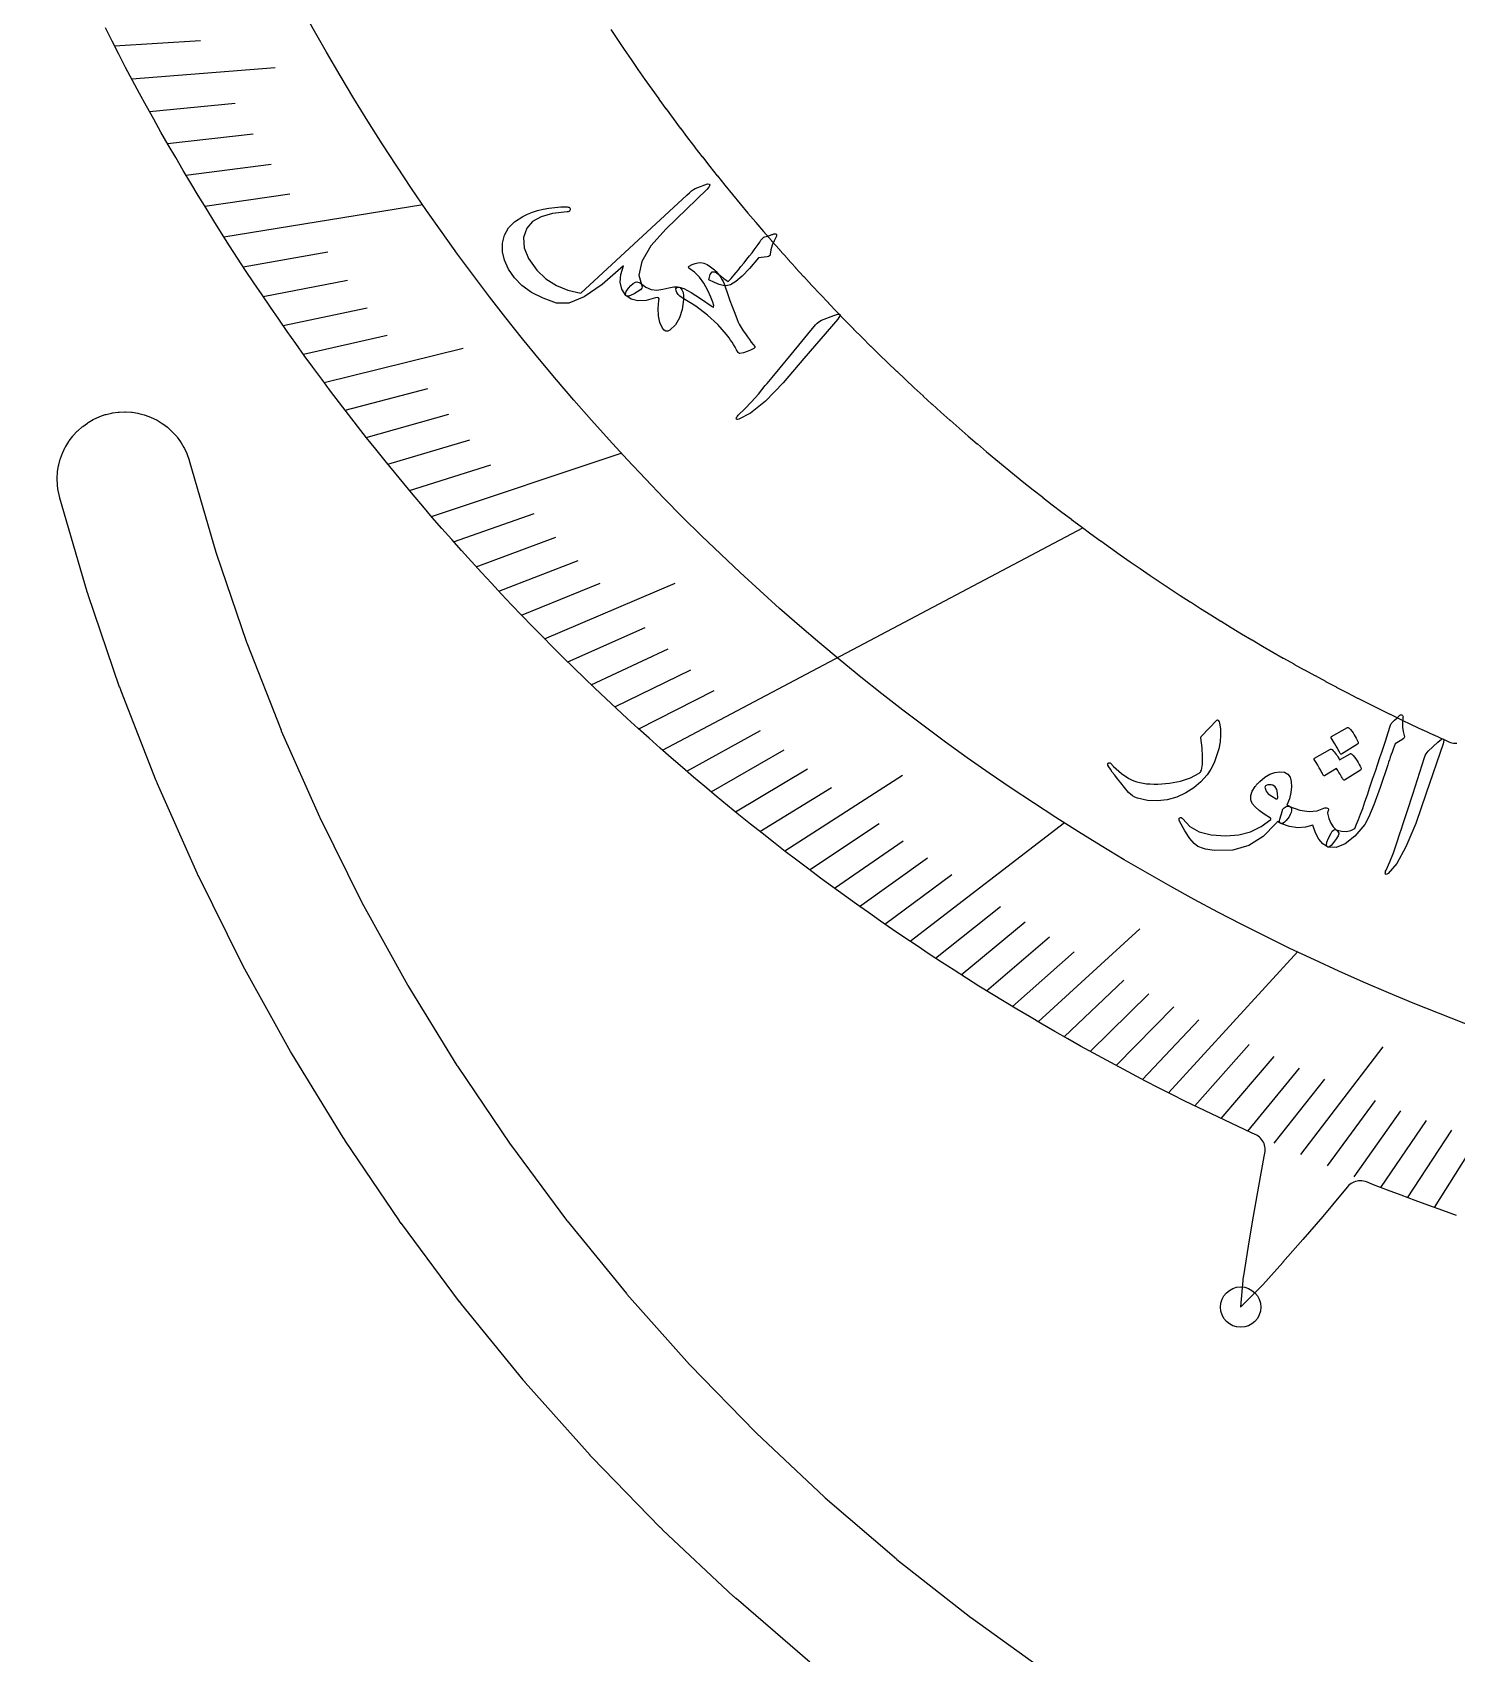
# Model space of a CAD drawing. Header units: millimetres. Extents: x -50 to 50, y -50 to 50.
# Drawn here: x -32.95 to -11.81, y -25.89 to -1.83 of the extents above; entities that cross this region are included whole.
import ezdxf

# ---------------------------------------------------------------- set-up
doc = ezdxf.new("R2010")
doc.units = ezdxf.units.MM
for name, color, linetype in [('CUT_INNER', 6, 'Continuous'), ('ENGRAVE', 7, 'Continuous'), ('ENGRAVE_FINE', 8, 'Continuous'), ('TEXT', 5, 'Continuous')]:
    doc.layers.add(name, color=color, linetype=linetype)

msp = doc.modelspace()

# ---------------------------------------------------------------- linework, layer by layer
at = {"layer": 'CUT_INNER'}
for points in [[(-11.812, -19.3908), (-12.0183, -19.3177), (-12.2242, -19.2433), (-12.4296, -19.1677), (-12.6346, -19.0908), (-12.8391, -19.0126), (-13.0431, -18.9332), (-13.1471, -18.892), (-13.17, -18.8842), (-13.1935, -18.8786), (-13.2175, -18.8754), (-13.2417, -18.8744), (-13.2658, -18.8758), (-13.2897, -18.8796), (-13.3132, -18.8856), (-13.3359, -18.8939), (-13.3577, -18.9043), (-13.3785, -18.9168), (-13.3979, -18.9312), (-13.4158, -18.9475), (-13.4321, -18.9654), (-13.51, -19.0598), (-13.5109, -19.0609), (-13.7995, -19.403), (-14.0929, -19.7449), (-14.3893, -20.0854), (-14.3902, -20.0864), (-14.688, -20.4213), (-14.6932, -20.4268), (-15.0128, -20.7455), (-15.017, -20.7493), (-15.0167, -20.7441), (-14.9731, -20.2944), (-14.9721, -20.2869), (-14.9021, -19.8442), (-14.9019, -19.8429), (-14.827, -19.3995), (-14.7489, -18.9561), (-14.6673, -18.5139), (-14.667, -18.5126), (-14.6575, -18.4642), (-14.654, -18.4406), (-14.6528, -18.4167), (-14.6539, -18.3929), (-14.6572, -18.3692), (-14.6628, -18.346), (-14.6706, -18.3234), (-14.6805, -18.3017), (-14.6924, -18.281), (-14.7063, -18.2615), (-14.7219, -18.2434), (-14.7392, -18.227), (-14.758, -18.2122), (-14.7782, -18.1993), (-14.7994, -18.1884), (-14.856, -18.1627), (-15.0548, -18.0709), (-15.253, -17.9779), (-15.4506, -17.8837), (-15.6476, -17.7883), (-15.844, -17.6917), (-16.0399, -17.5939), (-16.2351, -17.4949), (-16.4297, -17.3947), (-16.6237, -17.2933), (-16.8171, -17.1907), (-17.0098, -17.0869), (-17.2019, -16.9819), (-17.3934, -16.8758), (-17.5842, -16.7685), (-17.7743, -16.66), (-17.9638, -16.5504), (-18.1526, -16.4395), (-18.3407, -16.3276), (-18.5281, -16.2145), (-18.7149, -16.1002), (-18.9009, -15.9848), (-19.0862, -15.8683), (-19.2708, -15.7506), (-19.4546, -15.6318), (-19.6378, -15.5118), (-19.8202, -15.3908), (-20.0018, -15.2686), (-20.1827, -15.1453), (-20.3628, -15.0209), (-20.5422, -14.8954), (-20.7208, -14.7689), (-20.8986, -14.6412), (-21.0756, -14.5124), (-21.2518, -14.3825), (-21.4273, -14.2516), (-21.6019, -14.1196), (-21.7757, -13.9865), (-21.9487, -13.8524), (-22.1209, -13.7172), (-22.2922, -13.5809), (-22.4627, -13.4436), (-22.6323, -13.3052), (-22.8011, -13.1658), (-22.9691, -13.0254), (-23.1361, -12.884), (-23.3023, -12.7415), (-23.4676, -12.598), (-23.6321, -12.4535), (-23.7956, -12.308), (-23.9583, -12.1615), (-24.12, -12.014), (-24.2809, -11.8655), (-24.4408, -11.716), (-24.5998, -11.5656), (-24.7579, -11.4141), (-24.9151, -11.2617), (-25.0713, -11.1084), (-25.2265, -10.9541), (-25.3809, -10.7988), (-25.5342, -10.6426), (-25.6866, -10.4855), (-25.8381, -10.3274), (-25.9885, -10.1684), (-26.138, -10.0085), (-26.2865, -9.8476), (-26.434, -9.6859), (-26.5805, -9.5232), (-26.726, -9.3597), (-26.8705, -9.1953), (-27.014, -9.0299), (-27.1565, -8.8638), (-27.298, -8.6967), (-27.4384, -8.5288), (-27.5778, -8.36), (-27.7162, -8.1903), (-27.8535, -8.0198), (-27.9897, -7.8485), (-28.1249, -7.6764), (-28.2591, -7.5034), (-28.3922, -7.3296), (-28.5242, -7.155), (-28.6552, -6.9795), (-28.785, -6.8033), (-28.9138, -6.6263), (-29.0415, -6.4485), (-29.1681, -6.2699), (-29.2936, -6.0905), (-29.418, -5.9104), (-29.5413, -5.7295), (-29.6635, -5.5479), (-29.7845, -5.3655), (-29.9045, -5.1824), (-30.0233, -4.9985), (-30.141, -4.8139), (-30.2575, -4.6286), (-30.3729, -4.4426), (-30.4872, -4.2559), (-30.6003, -4.0685), (-30.7123, -3.8804), (-30.8231, -3.6916), (-30.9328, -3.5021), (-31.0413, -3.312), (-31.1486, -3.1212), (-31.2547, -2.9298), (-31.3597, -2.7377), (-31.4635, -2.5449), (-31.5661, -2.3515), (-31.6675, -2.1575), (-31.7677, -1.9629), (-31.8667, -1.7677)], [(-24.3634, -1.7911), (-24.2652, -1.939), (-24.2643, -1.9403), (-24.1652, -2.0876), (-24.1644, -2.0889), (-24.0644, -2.2356), (-24.0635, -2.2368), (-23.9626, -2.3829), (-23.9618, -2.3842), (-23.86, -2.5296), (-23.8591, -2.5309), (-23.7564, -2.6757), (-23.7556, -2.677), (-23.652, -2.8212), (-23.6511, -2.8224), (-23.5467, -2.966), (-23.5458, -2.9672), (-23.4404, -3.1101), (-23.4395, -3.1114), (-23.3333, -3.2536), (-23.3324, -3.2549), (-23.2253, -3.3965), (-23.2244, -3.3977), (-23.1165, -3.5386), (-23.1156, -3.5399), (-23.0068, -3.6801), (-23.0058, -3.6814), (-22.8962, -3.821), (-22.8952, -3.8222), (-22.7847, -3.9611), (-22.7838, -3.9623), (-22.6724, -4.1006), (-22.6714, -4.1018), (-22.5592, -4.2394), (-22.5583, -4.2405), (-22.4452, -4.3774), (-22.4442, -4.3786), (-22.3303, -4.5148), (-22.3294, -4.516), (-22.2146, -4.6515), (-22.2136, -4.6526), (-22.0981, -4.7874), (-22.0971, -4.7886), (-21.9807, -4.9226), (-21.9797, -4.9238), (-21.8625, -5.0572), (-21.8615, -5.0583), (-21.7435, -5.1909), (-21.7425, -5.1921), (-21.6237, -5.324), (-21.6226, -5.3251), (-21.503, -5.4563), (-21.502, -5.4574), (-21.3815, -5.5879), (-21.3805, -5.589), (-21.2593, -5.7187), (-21.2582, -5.7198), (-21.1362, -5.8488), (-21.1352, -5.8499), (-21.0123, -5.9781), (-21.0113, -5.9792), (-20.8877, -6.1066), (-20.8866, -6.1077), (-20.7622, -6.2344), (-20.7612, -6.2355), (-20.636, -6.3614), (-20.6349, -6.3625), (-20.509, -6.4876), (-20.5079, -6.4887), (-20.3812, -6.6131), (-20.3801, -6.6142), (-20.2527, -6.7377), (-20.2516, -6.7388), (-20.1234, -6.8616), (-20.1223, -6.8627), (-19.9933, -6.9847), (-19.9922, -6.9857), (-19.8625, -7.107), (-19.8614, -7.108), (-19.731, -7.2284), (-19.7298, -7.2295), (-19.5987, -7.3491), (-19.5975, -7.3501), (-19.4656, -7.469), (-19.4645, -7.47), (-19.3318, -7.588), (-19.3307, -7.589), (-19.1973, -7.7062), (-19.1962, -7.7072), (-19.0621, -7.8236), (-19.0609, -7.8246), (-18.9262, -7.9401), (-18.925, -7.9411), (-18.7895, -8.0558), (-18.7883, -8.0568), (-18.6521, -8.1707), (-18.651, -8.1717), (-18.5141, -8.2847), (-18.5129, -8.2857), (-18.3753, -8.3979), (-18.3741, -8.3989), (-18.2359, -8.5102), (-18.2347, -8.5112), (-18.0957, -8.6217), (-18.0945, -8.6226), (-17.9549, -8.7323), (-17.9537, -8.7332), (-17.8134, -8.842), (-17.8122, -8.843), (-17.6712, -8.9509), (-17.67, -8.9518), (-17.5284, -9.0589), (-17.5272, -9.0598), (-17.3849, -9.166), (-17.3837, -9.1669), (-17.2407, -9.2722), (-17.2395, -9.2731), (-17.0959, -9.3776), (-17.0947, -9.3785), (-16.9505, -9.482), (-16.9493, -9.4829), (-16.8044, -9.5856), (-16.8032, -9.5865), (-16.6577, -9.6882), (-16.6564, -9.6891), (-16.5104, -9.79), (-16.5091, -9.7909), (-16.3624, -9.8909), (-16.3611, -9.8917), (-16.2138, -9.9908), (-16.2126, -9.9916), (-16.0646, -10.0898), (-16.0634, -10.0907), (-15.9148, -10.1879), (-15.9136, -10.1888), (-15.7645, -10.2851), (-15.7632, -10.286), (-15.6135, -10.3814), (-15.6122, -10.3822), (-15.4619, -10.4767), (-15.4606, -10.4775), (-15.3097, -10.5711), (-15.3084, -10.5719), (-15.157, -10.6646), (-15.1557, -10.6654), (-15.0037, -10.7571), (-15.0024, -10.7579), (-14.8498, -10.8487), (-14.8485, -10.8495), (-14.6954, -10.9394), (-14.6941, -10.9401), (-14.5404, -11.0291), (-14.5391, -11.0298), (-14.3849, -11.1178), (-14.3836, -11.1186), (-14.2288, -11.2056), (-14.2275, -11.2063), (-14.0722, -11.2924), (-14.0709, -11.2932), (-13.9151, -11.3783), (-13.9137, -11.379), (-13.7574, -11.4632), (-13.7561, -11.4639), (-13.5993, -11.5471), (-13.5979, -11.5478), (-13.4406, -11.6301), (-13.4392, -11.6308), (-13.2814, -11.7121), (-13.28, -11.7128), (-13.1217, -11.7931), (-13.1203, -11.7938), (-12.9615, -11.8731), (-12.9601, -11.8738), (-12.8008, -11.9521), (-12.7994, -11.9528), (-12.6397, -12.0302), (-12.6383, -12.0308), (-12.478, -12.1072), (-12.4766, -12.1079), (-12.3159, -12.1833), (-12.3145, -12.1839), (-12.1533, -12.2584), (-12.152, -12.259), (-11.9903, -12.3324), (-11.9889, -12.3331), (-11.9269, -12.3608), (-11.9045, -12.3695), (-11.8813, -12.3761), (-11.8576, -12.3804), (-11.8336, -12.3824), (-11.8095, -12.3821)], [(-21.4088, -26.0201), (-22.5069, -25.0764), (-22.509, -25.0745), (-22.5399, -25.0467), (-22.5419, -25.0449), (-23.5971, -24.0533), (-23.5991, -24.0514), (-23.6288, -24.0223), (-23.6307, -24.0203), (-24.6408, -22.9829), (-24.6428, -22.9809), (-24.6711, -22.9505), (-24.6729, -22.9484), (-25.6361, -21.8673), (-25.6379, -21.8652), (-25.6648, -21.8335), (-25.6666, -21.8314), (-26.5808, -20.7086), (-26.5826, -20.7064), (-26.6081, -20.6736), (-26.6097, -20.6714), (-27.4733, -19.5091), (-27.4749, -19.5069), (-27.4989, -19.473), (-27.5005, -19.4707), (-28.3116, -18.2712), (-28.3131, -18.2689), (-28.3356, -18.234), (-28.3371, -18.2316), (-29.0942, -16.9974), (-29.0956, -16.995), (-29.1166, -16.9591), (-29.1179, -16.9567), (-29.8196, -15.6901), (-29.8209, -15.6877), (-29.8402, -15.6509), (-29.8415, -15.6484), (-30.4862, -14.3519), (-30.4874, -14.3494), (-30.5051, -14.3118), (-30.5062, -14.3093), (-31.0928, -12.9855), (-31.0939, -12.9829), (-31.1099, -12.9446), (-31.1109, -12.942), (-31.6382, -11.5935), (-31.6392, -11.5909), (-31.6535, -11.5518), (-31.6544, -11.5492), (-32.1213, -10.1786), (-32.1222, -10.176), (-32.1347, -10.1364), (-32.1355, -10.1337), (-32.5408, -8.7454), (-32.5423, -8.7395), (-32.563, -8.6531), (-32.5653, -8.641), (-32.577, -8.5561), (-32.578, -8.5438), (-32.5813, -8.4581), (-32.5812, -8.4459), (-32.5761, -8.3603), (-32.5748, -8.3481), (-32.5613, -8.2634), (-32.5588, -8.2514), (-32.5371, -8.1684), (-32.5334, -8.1567), (-32.5036, -8.0763), (-32.4988, -8.065), (-32.4613, -7.9879), (-32.4554, -7.9771), (-32.4106, -7.904), (-32.4037, -7.8939), (-32.3518, -7.8256), (-32.344, -7.8162), (-32.2857, -7.7532), (-32.277, -7.7447), (-32.2128, -7.6877), (-32.2032, -7.6801), (-32.1338, -7.6297), (-32.1236, -7.623), (-32.0495, -7.5797), (-32.0387, -7.574), (-31.9608, -7.5382), (-31.9494, -7.5336), (-31.8683, -7.5056), (-31.8566, -7.5021), (-31.7732, -7.4822), (-31.7611, -7.4799), (-31.6761, -7.4682), (-31.6639, -7.4671), (-31.5782, -7.4638), (-31.566, -7.464), (-31.4804, -7.4691), (-31.4682, -7.4704), (-31.3835, -7.4839), (-31.3715, -7.4864), (-31.2885, -7.5081), (-31.2768, -7.5118), (-31.1964, -7.5415), (-31.1851, -7.5463), (-31.108, -7.5838), (-31.0972, -7.5897), (-31.0241, -7.6346), (-31.014, -7.6415), (-30.9457, -7.6933), (-30.9363, -7.7012), (-30.8733, -7.7595), (-30.8647, -7.7682), (-30.8078, -7.8324), (-30.8001, -7.8419), (-30.7498, -7.9113), (-30.7431, -7.9216), (-30.6998, -7.9956), (-30.6941, -8.0065), (-30.6583, -8.0844), (-30.6537, -8.0958), (-30.6246, -8.1797), (-30.6228, -8.1856), (-30.2249, -9.5486), (-30.2216, -9.5592), (-29.7716, -10.88), (-29.7678, -10.8904), (-29.2597, -12.1899), (-29.2554, -12.2001), (-28.6902, -13.4758), (-28.6855, -13.4858), (-28.0642, -14.7352), (-28.059, -14.745), (-27.3829, -15.9655), (-27.3773, -15.9751), (-26.6478, -17.1645), (-26.6418, -17.1738), (-25.8602, -18.3296), (-25.8537, -18.3387), (-25.0216, -19.4587), (-25.0148, -19.4675), (-24.1338, -20.5495), (-24.1267, -20.5579), (-23.1986, -21.5998), (-23.191, -21.6079), (-22.2176, -22.6076), (-22.2097, -22.6153), (-21.1929, -23.5708), (-21.1846, -23.5783), (-20.1265, -24.4877), (-20.1179, -24.4948), (-19.0204, -25.3564), (-19.0116, -25.363), (-17.8769, -26.1751)]]:
    msp.add_lwpolyline(points, dxfattribs=at)
at = {"layer": 'ENGRAVE'}
for points in [[(-30.1083, -4.8655), (-27.1549, -4.3882)], [(-27.0267, -9.0153), (-24.2106, -8.0759)], [(-23.596, -12.4854), (-17.359, -9.1852)], [(-19.9235, -15.3215), (-17.6332, -13.5603)], [(-12.1415, -19.2734), (-8.5799, -13.6197)], [(-16.0868, -17.5703), (-14.1677, -15.4742)]]:
    msp.add_lwpolyline(points, dxfattribs=at)
for centre, radius in [((0, 14.2735), 32.9492), ((-15.0173, -20.75), 0.2997)]:
    msp.add_circle(centre, radius, dxfattribs=at)
at = {"layer": 'ENGRAVE_FINE'}
for points in [[(-31.7315, -2.0336), (-30.4552, -1.9518)], [(-31.4748, -2.5237), (-29.3456, -2.353)], [(-31.2123, -3.0066), (-29.9399, -2.884)], [(-30.9443, -3.4821), (-29.6744, -3.3392)], [(-30.6708, -3.9505), (-29.4038, -3.7873)], [(-30.3921, -4.4116), (-29.1284, -4.2282)], [(-29.8196, -5.3122), (-28.5638, -5.0885)], [(-29.5262, -5.7518), (-28.2748, -5.508)], [(-29.2282, -6.1843), (-27.9817, -5.9205)], [(-28.9258, -6.6097), (-27.6846, -6.326)], [(-28.6191, -7.028), (-26.5553, -6.5212)], [(-28.3083, -7.4393), (-27.0787, -7.1162)], [(-27.9936, -7.8437), (-26.7703, -7.5009)], [(-27.6749, -8.2411), (-26.4584, -7.8789)], [(-27.3526, -8.6316), (-26.1432, -8.25)], [(-26.6973, -9.3922), (-25.5033, -8.9721)], [(-26.3645, -9.7623), (-25.1788, -9.3232)], [(-26.0286, -10.1257), (-24.8514, -9.6678)], [(-25.6895, -10.4824), (-24.5213, -10.0057)], [(-25.3475, -10.8325), (-23.4123, -10.0055)], [(-25.0026, -11.1761), (-23.8533, -10.6623)], [(-24.6549, -11.5131), (-23.5156, -10.9811)], [(-24.3045, -11.8436), (-23.1756, -11.2935)], [(-23.9515, -12.1677), (-22.8333, -11.5996)], [(-23.2382, -12.7967), (-22.1424, -12.1933)], [(-22.878, -13.1018), (-21.7939, -12.4809)], [(-22.5156, -13.4006), (-21.4436, -12.7626)], [(-21.7845, -13.9797), (-20.0369, -12.8582)], [(-22.1511, -13.6932), (-21.0914, -13.0382)], [(-21.416, -14.2601), (-20.382, -13.5716)], [(-21.0455, -14.5344), (-20.0249, -13.8295)], [(-20.6732, -14.8027), (-19.6662, -14.0817)], [(-20.2992, -15.0651), (-19.3061, -14.3281)], [(-19.5461, -15.5721), (-18.5818, -14.8038)], [(-19.1672, -15.8168), (-18.2177, -15.0333)], [(-18.0217, -16.5165), (-16.5146, -15.1352)], [(-18.7868, -16.0558), (-17.8525, -15.2573)], [(-18.405, -16.289), (-17.486, -15.4757)], [(-17.6372, -16.7384), (-16.7499, -15.8963)], [(-17.2513, -16.9547), (-16.3803, -16.0986)], [(-16.8643, -17.1654), (-16.0097, -16.2955)], [(-16.4761, -17.3706), (-15.6382, -16.4872)], [(-15.6964, -17.7645), (-14.8927, -16.855)], [(-15.3049, -17.9533), (-14.5188, -17.0311)], [(-14.1249, -18.4877), (-12.9035, -16.889)], [(-14.9125, -18.1368), (-14.1441, -17.2022)], [(-14.5192, -18.3149), (-13.7687, -17.3682)], [(-13.7298, -18.6552), (-13.0159, -17.6852)], [(-13.3339, -18.8175), (-12.6386, -17.8363)], [(-12.9372, -18.9746), (-12.2607, -17.9825)], [(-12.5397, -19.1266), (-11.8823, -18.1238)]]:
    msp.add_lwpolyline(points, dxfattribs=at)
at = {"layer": 'TEXT'}
for points in [[(-23.5411, -4.747), (-23.7688, -5.0025), (-23.9043, -5.2318), (-23.9473, -5.4346), (-23.8977, -5.6104), (-23.9029, -5.6287), (-23.9247, -5.6515), (-23.9632, -5.6789), (-24.0184, -5.7109), (-24.0634, -5.7342), (-24.099, -5.7467), (-24.1253, -5.7482), (-24.1422, -5.7389), (-24.1996, -5.6447), (-24.2248, -5.5397), (-24.2177, -5.4242), (-24.1781, -5.2984), (-24.4909, -5.5736), (-24.7601, -5.758), (-24.9862, -5.8506), (-25.1692, -5.8509), (-25.3709, -5.7786), (-25.5424, -5.6916), (-25.6835, -5.5905), (-25.7939, -5.4757), (-25.8834, -5.345), (-25.9431, -5.2154), (-25.973, -5.0871), (-25.9734, -4.9606), (-25.9436, -4.8416), (-25.8834, -4.7358), (-25.7929, -4.6433), (-25.6725, -4.5638), (-25.602, -4.5298), (-25.528, -4.5004), (-25.4506, -4.4757), (-25.3699, -4.4556), (-25.2856, -4.4401), (-25.1976, -4.4295), (-25.1061, -4.4236), (-25.0109, -4.4224), (-24.9993, -4.4242), (-24.9891, -4.428), (-24.9803, -4.4338), (-24.9729, -4.4417), (-24.9685, -4.4496), (-24.9666, -4.4579), (-24.9674, -4.4667), (-24.9708, -4.476), (-24.977, -4.4844), (-24.9863, -4.4906), (-24.9987, -4.4947), (-25.0142, -4.4966), (-25.2293, -4.5202), (-25.4011, -4.5679), (-25.5293, -4.6406), (-25.6137, -4.7388), (-25.6612, -4.8792), (-25.6522, -5.0297), (-25.5864, -5.1899), (-25.4635, -5.3591), (-25.3278, -5.4879), (-25.1734, -5.5881), (-25.0006, -5.6592), (-24.81, -5.7011), (-23.2368, -4.2476), (-23.1989, -4.2132), (-23.1655, -4.1859), (-23.1365, -4.1655), (-23.1121, -4.152), (-22.9291, -4.079), (-22.903, -4.0859), (-22.8962, -4.1026), (-22.9087, -4.129), (-22.9406, -4.1652)], [(-22.0112, -4.8462), (-21.9973, -4.8416), (-21.9846, -4.8373), (-21.9731, -4.8334), (-21.963, -4.8299), (-21.9542, -4.8268), (-21.947, -4.8243), (-21.9413, -4.8225), (-21.9372, -4.8212), (-21.9288, -4.8203), (-21.9215, -4.8213), (-21.9151, -4.8241), (-21.9097, -4.8288), (-21.906, -4.8346), (-21.9044, -4.8409), (-21.905, -4.8476), (-21.9079, -4.8548), (-21.9429, -4.9239), (-21.9696, -4.9918), (-21.9879, -5.0585), (-21.9977, -5.124), (-22.0016, -5.1395), (-22.0104, -5.1512), (-22.024, -5.1592), (-22.0425, -5.1635), (-22.1723, -5.1776), (-22.3059, -5.3351), (-22.4136, -5.4499), (-22.5075, -5.5317), (-22.5875, -5.5804), (-22.6538, -5.5959), (-22.6981, -5.5904), (-22.7558, -5.5736), (-22.827, -5.5454), (-22.9116, -5.5055), (-22.8928, -5.4266), (-22.8614, -5.3869), (-22.8176, -5.3863), (-22.7614, -5.4246), (-22.7235, -5.4576), (-22.6876, -5.4856), (-22.6538, -5.5089), (-22.6221, -5.5273), (-22.6111, -5.5185), (-22.5966, -5.5045), (-22.5787, -5.4851), (-22.5574, -5.4605), (-22.5323, -5.4305), (-22.5032, -5.3953), (-22.4701, -5.3549), (-22.433, -5.3092), (-22.387, -5.2531), (-22.3442, -5.2001), (-22.3047, -5.1502), (-22.2684, -5.1035), (-22.2353, -5.0597), (-22.2055, -5.0184), (-22.1788, -4.9798), (-22.1554, -4.9437), (-22.1361, -4.9156), (-22.1191, -4.8944), (-22.1044, -4.8802), (-22.092, -4.8729), (-22.0778, -4.8692), (-22.0596, -4.8635), (-22.0374, -4.8559), (-22.0112, -4.8462)], [(-23.2015, -5.3013), (-23.1583, -5.2783), (-23.1154, -5.262), (-23.073, -5.2527), (-23.0309, -5.2501), (-22.9844, -5.2584), (-22.9352, -5.2789), (-22.8832, -5.3117), (-22.8284, -5.3566), (-22.801, -5.3831), (-22.776, -5.4108), (-22.7534, -5.4395), (-22.7331, -5.4692), (-22.715, -5.4998), (-22.6987, -5.531), (-22.6841, -5.5627), (-22.6714, -5.595), (-22.6325, -5.7089), (-22.597, -5.8104), (-22.565, -5.8996), (-22.5365, -5.9765), (-22.5117, -6.0412), (-22.4904, -6.0939), (-22.4728, -6.1345), (-22.4589, -6.1631), (-22.4286, -6.2139), (-22.3983, -6.2621), (-22.368, -6.3078), (-22.3379, -6.3509), (-22.3085, -6.3914), (-22.2805, -6.429), (-22.2541, -6.4638), (-22.2291, -6.4957), (-22.226, -6.5016), (-22.2274, -6.5079), (-22.2332, -6.5147), (-22.2434, -6.5219), (-22.2919, -6.5488), (-22.3421, -6.5704), (-22.3941, -6.5866), (-22.4479, -6.5974), (-22.4554, -6.5971), (-22.4623, -6.5947), (-22.4685, -6.59), (-22.474, -6.5832), (-22.4976, -6.5422), (-22.5207, -6.5032), (-22.5432, -6.4662), (-22.5652, -6.431), (-22.5867, -6.3981), (-22.6077, -6.3677), (-22.6283, -6.3398), (-22.6484, -6.3144), (-22.7769, -6.1686), (-22.9291, -6.0297), (-23.1051, -5.8973), (-23.3052, -5.7707), (-23.3389, -5.7478), (-23.365, -5.7227), (-23.3838, -5.6954), (-23.3951, -5.6658), (-23.3979, -5.6394), (-23.3915, -5.6215), (-23.3757, -5.6122), (-23.3506, -5.6114), (-23.2788, -5.6348), (-23.1735, -5.6914), (-23.0345, -5.7808), (-22.8614, -5.9022), (-22.8537, -5.9063), (-22.8475, -5.9086), (-22.8428, -5.9091), (-22.8396, -5.9079), (-22.8371, -5.8839), (-22.8507, -5.8348), (-22.8805, -5.7607), (-22.9261, -5.6615), (-22.9835, -5.5553), (-23.0493, -5.4647), (-23.1235, -5.3895), (-23.2063, -5.3297), (-23.214, -5.324), (-23.2157, -5.3174), (-23.2116, -5.3098), (-23.2015, -5.3013)], [(-23.3332, -5.6172), (-23.3088, -5.6519), (-23.2926, -5.6937), (-23.2847, -5.7427), (-23.2851, -5.7989), (-23.3049, -5.9454), (-23.3454, -6.07), (-23.407, -6.1726), (-23.49, -6.2531), (-23.5204, -6.2688), (-23.5481, -6.2689), (-23.5733, -6.2535), (-23.5958, -6.2226), (-23.6358, -6.1367), (-23.6582, -6.0397), (-23.663, -5.9315), (-23.65, -5.8123), (-23.6489, -5.7875), (-23.6569, -5.7725), (-23.6741, -5.7674), (-23.7005, -5.7721), (-23.8423, -5.8102), (-23.9636, -5.8169), (-24.0644, -5.7923), (-24.1442, -5.7364), (-24.1483, -5.7273), (-24.148, -5.7146), (-24.1436, -5.6985), (-24.1348, -5.6788), (-24.1024, -5.6287), (-24.0685, -5.5888), (-24.0333, -5.5593), (-23.9968, -5.54), (-23.9794, -5.5364), (-23.9619, -5.5379), (-23.9443, -5.5444), (-23.9265, -5.556), (-23.8472, -5.6135), (-23.7653, -5.6475), (-23.6809, -5.658), (-23.5941, -5.6449), (-23.5032, -5.6219), (-23.4295, -5.6096), (-23.3728, -5.608), (-23.3332, -5.6172)], [(-21.0564, -6.0335), (-20.9947, -6.0137), (-20.9641, -6.0159), (-20.9645, -6.0404), (-20.9958, -6.0871), (-21.4993, -6.6736), (-21.8079, -7.0338), (-22.0711, -7.3045), (-22.2899, -7.4847), (-22.4645, -7.5738), (-22.4829, -7.5769), (-22.4954, -7.5759), (-22.5019, -7.5709), (-22.5026, -7.5617), (-22.4999, -7.5513), (-22.4941, -7.5401), (-22.4852, -7.5281), (-22.4732, -7.5154), (-22.3755, -7.4206), (-22.2762, -7.3156), (-22.1754, -7.2004), (-22.073, -7.075), (-22.0456, -7.0428), (-21.9726, -6.9551), (-21.8537, -6.8119), (-21.6887, -6.6135), (-21.325, -6.1711), (-21.3043, -6.1491), (-21.2831, -6.1309), (-21.2615, -6.1165), (-21.2396, -6.1059)], [(-12.7729, -12.0787), (-12.7324, -12.0413), (-12.7006, -12.0115), (-12.6775, -11.9893), (-12.663, -11.9748), (-12.653, -11.9659), (-12.6431, -11.9608), (-12.6334, -11.9596), (-12.624, -11.9622), (-12.6149, -11.9687), (-12.6093, -11.978), (-12.607, -11.9899), (-12.6081, -12.0047), (-12.6149, -12.0761), (-12.6143, -12.1437), (-12.6063, -12.2073), (-12.5909, -12.267), (-12.5874, -12.2854), (-12.5918, -12.3022), (-12.6042, -12.3174), (-12.6246, -12.331), (-12.7263, -12.3905), (-12.741, -12.4318), (-12.7553, -12.4724), (-12.7693, -12.5123), (-12.7829, -12.5514), (-12.7962, -12.5899), (-12.8092, -12.6277), (-12.8217, -12.6648), (-12.834, -12.7011), (-12.947, -13.0379), (-13.0414, -13.2983), (-13.1177, -13.482), (-13.1763, -13.589), (-13.3248, -13.7631), (-13.4656, -13.8767), (-13.5987, -13.9298), (-13.7235, -13.9224), (-13.7264, -13.921), (-13.7292, -13.9196), (-13.7321, -13.9182), (-13.735, -13.9168), (-13.7443, -13.8925), (-13.7375, -13.8508), (-13.7146, -13.7917), (-13.6756, -13.715), (-13.659, -13.6877), (-13.6408, -13.6708), (-13.621, -13.6643), (-13.5997, -13.6681), (-13.5204, -13.6889), (-13.4475, -13.692), (-13.3812, -13.6774), (-13.3216, -13.6452), (-13.2957, -13.5847), (-13.2678, -13.5151), (-13.238, -13.4364), (-13.2061, -13.3487), (-13.1722, -13.2523), (-13.1363, -13.1478), (-13.0983, -13.0352), (-13.0582, -12.9143), (-13.0178, -12.7961), (-12.9816, -12.6897), (-12.9499, -12.5951), (-12.9224, -12.5124), (-12.899, -12.4417), (-12.8794, -12.3832), (-12.8634, -12.3368), (-12.8513, -12.3025), (-12.8003, -12.1283), (-12.7934, -12.1119), (-12.7866, -12.0982), (-12.7797, -12.0871), (-12.7729, -12.0787)], [(-15.376, -12.0459), (-15.3716, -12.0419), (-15.3674, -12.039), (-15.3636, -12.0374), (-15.36, -12.037), (-15.352, -12.0408), (-15.3448, -12.0496), (-15.3382, -12.0634), (-15.3323, -12.0823), (-15.3173, -12.1697), (-15.3141, -12.2625), (-15.3228, -12.3607), (-15.3433, -12.4642), (-15.3739, -12.5707), (-15.4125, -12.6708), (-15.4592, -12.7644), (-15.5141, -12.8516), (-15.606, -12.9551), (-15.7115, -13.0444), (-15.8306, -13.1195), (-15.9634, -13.18), (-16.1054, -13.222), (-16.2503, -13.2386), (-16.3979, -13.2298), (-16.548, -13.1954), (-16.5858, -13.182), (-16.6206, -13.1635), (-16.6523, -13.14), (-16.6808, -13.1113), (-16.7422, -13.0382), (-16.797, -12.9715), (-16.8452, -12.9111), (-16.887, -12.8571), (-16.9221, -12.8096), (-16.9505, -12.7688), (-16.9722, -12.7346), (-16.9873, -12.7072), (-16.9896, -12.7001), (-16.9905, -12.694), (-16.9901, -12.6887), (-16.9883, -12.6843), (-16.9845, -12.6794), (-16.9799, -12.6756), (-16.9745, -12.6727), (-16.9683, -12.6709), (-16.9617, -12.6706), (-16.9551, -12.6727), (-16.9484, -12.6771), (-16.9419, -12.6838), (-16.9024, -12.7256), (-16.8635, -12.7639), (-16.8253, -12.7987), (-16.7877, -12.83), (-16.7504, -12.858), (-16.7132, -12.8829), (-16.676, -12.9047), (-16.6388, -12.9235), (-16.6002, -12.9396), (-16.5585, -12.9536), (-16.514, -12.9653), (-16.4664, -12.9749), (-16.4159, -12.9822), (-16.3622, -12.9868), (-16.3054, -12.9889), (-16.2455, -12.9884), (-16.0712, -12.9754), (-15.9106, -12.9435), (-15.7639, -12.8931), (-15.6309, -12.8243), (-15.6214, -12.818), (-15.613, -12.8092), (-15.606, -12.7979), (-15.6003, -12.7839), (-15.5852, -12.6909), (-15.5814, -12.5798), (-15.5887, -12.4508), (-15.6069, -12.3039), (-15.6065, -12.2955), (-15.6051, -12.2885), (-15.6028, -12.2831), (-15.5996, -12.2791)], [(-13.4333, -12.1507), (-13.4282, -12.1489), (-13.4224, -12.1492), (-13.416, -12.1516), (-13.4089, -12.156), (-13.3876, -12.1798), (-13.3676, -12.2042), (-13.3489, -12.2293), (-13.3316, -12.2549), (-13.3156, -12.2814), (-13.3007, -12.3091), (-13.287, -12.3379), (-13.2744, -12.3678), (-13.2724, -12.3774), (-13.2729, -12.3853), (-13.276, -12.3914), (-13.2816, -12.3959), (-13.5196, -12.5437), (-13.5264, -12.5451), (-13.5327, -12.5424), (-13.5386, -12.5354), (-13.5442, -12.5242), (-13.549, -12.5147), (-13.5569, -12.5002), (-13.5678, -12.4806), (-13.5817, -12.4559), (-13.5989, -12.426), (-13.6197, -12.3907), (-13.6441, -12.35), (-13.6721, -12.3038), (-13.6754, -12.2968), (-13.6759, -12.2913), (-13.6738, -12.2871), (-13.6689, -12.2843)], [(-13.3929, -12.537), (-13.3877, -12.5352), (-13.3819, -12.5354), (-13.3754, -12.5378), (-13.3682, -12.5423), (-13.3464, -12.5661), (-13.3259, -12.5905), (-13.3068, -12.6155), (-13.2891, -12.6412), (-13.2726, -12.6677), (-13.2572, -12.6954), (-13.2431, -12.7242), (-13.2301, -12.7542), (-13.2286, -12.7621), (-13.2297, -12.7692), (-13.2334, -12.7755), (-13.2397, -12.7809), (-13.4782, -12.9297), (-13.4832, -12.9307), (-13.4886, -12.928), (-13.4943, -12.9217), (-13.5004, -12.9117), (-13.5043, -12.9049), (-13.5104, -12.8944), (-13.5188, -12.8802), (-13.5294, -12.8621), (-13.5423, -12.8406), (-13.5576, -12.8156), (-13.5752, -12.7872), (-13.5952, -12.7554), (-13.7714, -12.8635), (-13.7782, -12.8649), (-13.7846, -12.8621), (-13.7906, -12.8551), (-13.7962, -12.8439), (-13.8011, -12.8343), (-13.8091, -12.8196), (-13.8202, -12.7999), (-13.8343, -12.775), (-13.8517, -12.7449), (-13.8729, -12.7094), (-13.8977, -12.6683), (-13.9261, -12.6218), (-13.9282, -12.6154), (-13.9279, -12.6102), (-13.9252, -12.6063), (-13.9202, -12.6036), (-13.6825, -12.4715), (-13.6773, -12.4698), (-13.6714, -12.4701), (-13.6649, -12.4726), (-13.6578, -12.4771), (-13.6424, -12.4941), (-13.6275, -12.5115), (-13.613, -12.5293), (-13.599, -12.5476), (-13.5856, -12.5664), (-13.5731, -12.5858), (-13.5616, -12.6058), (-13.551, -12.6264)], [(-12.0886, -12.365), (-12.0387, -12.3238), (-12.0094, -12.3147), (-12.0007, -12.3375), (-12.0126, -12.3925), (-12.2645, -13.1232), (-12.4186, -13.5719), (-12.5635, -13.9205), (-12.7004, -14.1686), (-12.8299, -14.3159), (-12.8459, -14.3255), (-12.8578, -14.3292), (-12.8658, -14.3269), (-12.8698, -14.3187), (-12.8711, -14.308), (-12.8698, -14.2954), (-12.866, -14.281), (-12.8595, -14.2647), (-12.8036, -14.1406), (-12.7501, -14.0065), (-12.6988, -13.8622), (-12.6498, -13.7078), (-12.6363, -13.6678), (-12.6007, -13.5594), (-12.5429, -13.3824), (-12.4627, -13.1372), (-12.2877, -12.592), (-12.2765, -12.5638), (-12.2635, -12.5391), (-12.2488, -12.5178), (-12.2323, -12.4998)], [(-14.4944, -13.5729), (-14.6809, -13.7673), (-14.8946, -13.8996), (-15.1356, -13.9691), (-15.4035, -13.9749), (-15.4386, -13.9711), (-15.4727, -13.9662), (-15.5058, -13.9603), (-15.5379, -13.9533), (-15.5686, -13.9452), (-15.5978, -13.9359), (-15.6254, -13.9255), (-15.6514, -13.9138), (-15.7086, -13.871), (-15.7732, -13.7945), (-15.8449, -13.6844), (-15.9232, -13.5406), (-15.93, -13.5224), (-15.9317, -13.5076), (-15.9282, -13.4963), (-15.9197, -13.4883), (-15.9086, -13.4847), (-15.8978, -13.4863), (-15.8872, -13.4933), (-15.8768, -13.5056), (-15.7735, -13.616), (-15.6321, -13.6953), (-15.453, -13.7429), (-15.237, -13.7579), (-15.0461, -13.7417), (-14.8714, -13.695), (-14.713, -13.6182), (-14.5708, -13.5117), (-14.5687, -13.5064), (-14.5682, -13.5015), (-14.5693, -13.4972), (-14.572, -13.4933), (-14.6666, -13.4364), (-14.7436, -13.3812), (-14.8029, -13.3281), (-14.8447, -13.2772), (-14.8677, -13.2206), (-14.868, -13.1592), (-14.8457, -13.0931), (-14.801, -13.0222), (-14.7941, -13.0133), (-14.7868, -13.0044), (-14.7791, -12.9955), (-14.7709, -12.9867), (-14.7622, -12.9777), (-14.7529, -12.9683), (-14.7429, -12.9586), (-14.7323, -12.9486), (-14.657, -12.8873), (-14.5822, -12.843), (-14.5079, -12.8158), (-14.4341, -12.8057), (-14.3684, -12.8134), (-14.3186, -12.8402), (-14.2846, -12.8861), (-14.2663, -12.9512), (-14.2619, -13.0306), (-14.2712, -13.1152), (-14.2942, -13.2051), (-14.331, -13.3002), (-14.3254, -13.303), (-14.3199, -13.3055), (-14.3144, -13.3078), (-14.3091, -13.3098), (-14.3038, -13.3118), (-14.2984, -13.314), (-14.2929, -13.3165), (-14.2873, -13.3193), (-14.2703, -13.3332), (-14.2617, -13.3529), (-14.2615, -13.3784), (-14.2696, -13.4098), (-14.2829, -13.442), (-14.2995, -13.473), (-14.3196, -13.5027), (-14.3429, -13.5311), (-14.3665, -13.5545), (-14.387, -13.5693), (-14.4044, -13.5756), (-14.4187, -13.5732), (-14.4727, -13.5452), (-14.4757, -13.5501), (-14.4803, -13.5563), (-14.4865, -13.5639), (-14.4944, -13.5729)], [(-14.4667, -13.1902), (-14.4692, -13.1238), (-14.4824, -13.0709), (-14.5061, -13.0314), (-14.5405, -13.0053), (-14.5661, -12.9992), (-14.5911, -12.9979), (-14.6155, -13.0013), (-14.6394, -13.0094), (-14.6489, -13.0154), (-14.6546, -13.0244), (-14.6565, -13.0363), (-14.6546, -13.0512), (-14.6393, -13.0917), (-14.6067, -13.1311), (-14.5568, -13.1694), (-14.4896, -13.2065), (-14.4818, -13.2088), (-14.4754, -13.2069), (-14.4704, -13.2007), (-14.4667, -13.1902)], [(-13.5997, -13.6681), (-13.5806, -13.6864), (-13.5677, -13.702), (-13.561, -13.7151), (-13.5606, -13.7255), (-13.5646, -13.7393), (-13.5714, -13.7552), (-13.581, -13.7732), (-13.5934, -13.7934), (-13.6373, -13.8561), (-13.6737, -13.8985), (-13.7024, -13.9206), (-13.7235, -13.9224), (-13.7959, -13.8737), (-13.8575, -13.8033), (-13.9082, -13.7114), (-13.9478, -13.5979), (-14.0555, -13.6297), (-14.1706, -13.6361), (-14.2926, -13.6168), (-14.4216, -13.5718), (-14.4332, -13.5624), (-14.4396, -13.5492), (-14.4408, -13.5319), (-14.4368, -13.5108), (-14.3985, -13.3819), (-14.3942, -13.3676), (-14.3858, -13.354), (-14.3733, -13.3413), (-14.3568, -13.3293), (-14.3409, -13.3216), (-14.3248, -13.3176), (-14.3083, -13.3173), (-14.2915, -13.3207), (-14.1383, -13.373), (-14.0019, -13.3948), (-13.8825, -13.3864), (-13.7804, -13.3479), (-13.7677, -13.3419), (-13.755, -13.3395), (-13.7424, -13.3405), (-13.7297, -13.3451), (-13.7194, -13.3522), (-13.7138, -13.3609), (-13.713, -13.3711), (-13.7169, -13.383), (-13.7217, -13.3937), (-13.7252, -13.4034), (-13.7273, -13.412), (-13.728, -13.4196), (-13.7085, -13.5), (-13.6806, -13.5682), (-13.6443, -13.6243), (-13.5997, -13.6681)]]:
    msp.add_lwpolyline(points, close=True, dxfattribs=at)

doc.saveas('drawing.dxf')
